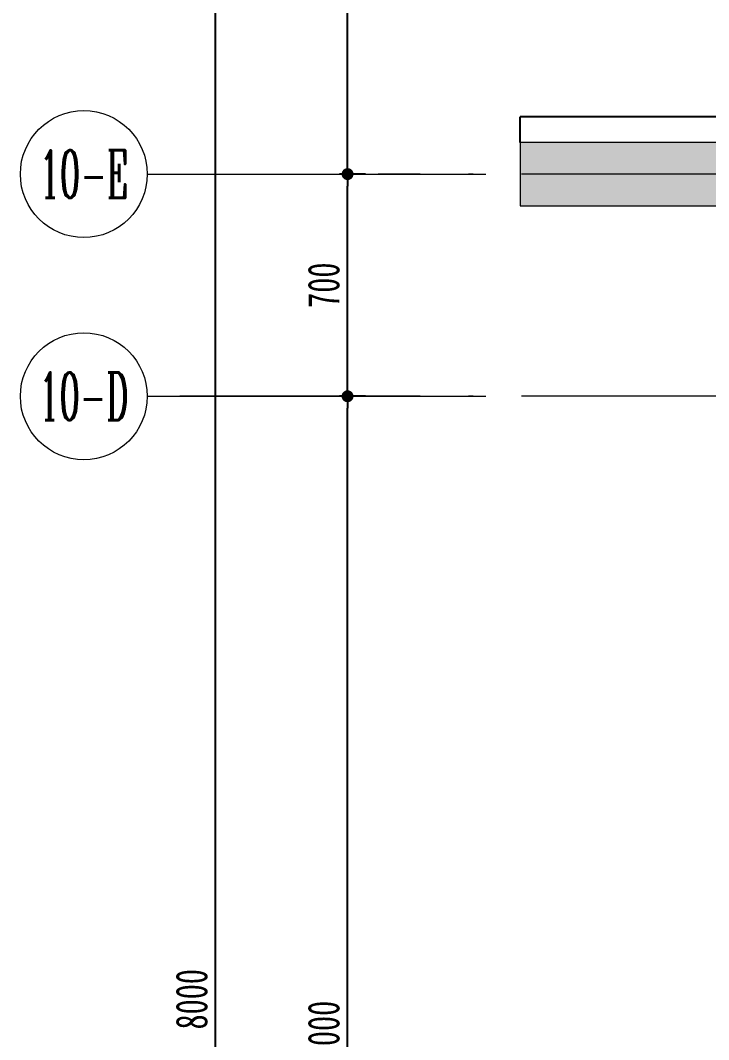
# Model space of a CAD drawing. Header units: millimetres. Extents: x 815519 to 890079, y 147095 to 251022.
# Drawn here: x 867967 to 870136, y 214390 to 217602 of the extents above; entities that cross this region are included whole.
import ezdxf
from ezdxf.enums import TextEntityAlignment as Align

# ---------------------------------------------------------------- set-up
doc = ezdxf.new("R2010")
doc.units = ezdxf.units.MM
doc.header["$LTSCALE"] = 1000
doc.linetypes.add('DOTE', pattern=[61.468, 50.8, -5.08, 0.508, -5.08])
doc.layers.get('Defpoints').update_dxf_attribs({"color": 1})
for name, color, linetype in [('A-尺寸标注', 53, 'Continuous'), ('PUB_HATCH', 8, 'Continuous'), ('SURFACE', 6, 'Continuous')]:
    doc.layers.add(name, color=color, linetype=linetype)
for name, color, linetype, lineweight in [('S-WALL', 255, 'Continuous', 0), ('S-轴号', 75, 'Continuous', 0), ('S-轴线', 149, 'DOTE', 0)]:
    doc.layers.add(name, color=color, linetype=linetype, lineweight=lineweight)
doc.styles.add('TH-STYLE1', font='', dxfattribs={"width": 0.7})
doc.styles.add('尺寸', font='ROMANC.SHX', dxfattribs={"width": 0.7})
doc.styles.get('TH-STYLE1').set_extended_font_data('STFangsong')
doc.dimstyles.new('TH-1：50', dxfattribs={"dimscale": 50, "dimtxt": 2, "dimasz": 0.75, "dimexe": 0.5, "dimexo": 0.8, "dimgap": 0.5, "dimtad": 1, "dimdec": 0, "dimrnd": 5, "dimdsep": 46, "dimtxsty": 'TH-STYLE1', "dimblk": 'DOT', "dimcen": 1, "dimdle": 0.5, "dimclrd": 53, "dimclre": 53, "dimclrt": 2, "dimadec": 0, "dimazin": 2, "dimtfac": 1, "dimtdec": 0, "dimtix": 1, "dimtmove": 2, "dimatfit": 3, "dimldrblk": 'HBA_DIMENSION_TICK-天华', "dimfxl": 3, "dimfxlon": 1, "dimarcsym": 0})

# ---------------------------------------------------------------- blocks, each defined once
blk = doc.blocks.new('_Dot')
at = {"color": 33, "linetype": 'ByBlock', "lineweight": -2}
blk.add_line((-0.5, 0), (-1, 0), dxfattribs=at)
at = {"color": 33, "linetype": 'ByBlock', "const_width": 0.5}
blk.add_lwpolyline([(-0.25, 0, 1), (0.25, 0, 1)], format="xyb", close=True, dxfattribs=at)
blk = doc.blocks.new('*D1089')
at = {"layer": 'A-尺寸标注', "color": 53, "lineweight": -2, "ltscale": 0.5, "transparency": 16777216}
for p, q in [((868732.1, 218517.5), (868557.1, 218517.5)), ((868582.1, 210555), (868582.1, 218480)), ((868732.1, 210517.5), (868557.1, 210517.5))]:
    blk.add_line(p, q, dxfattribs=at)
at = {"layer": 'Defpoints', "color": 0, "ltscale": 0.5, "transparency": 16777216}
for p in [(868582.1, 218517.5), (869564.7, 218517.5), (869564.7, 210517.5)]:
    blk.add_point(p, dxfattribs=at)
at = {"layer": 'A-尺寸标注', "color": 53, "lineweight": -2, "ltscale": 0.5, "transparency": 16777216, "xscale": 37.5, "yscale": 37.5, "zscale": 37.5}
for p, rotation in [((868582.1, 218517.5), 90), ((868582.1, 210517.5), 270)]:
    blk.add_blockref('_Dot', p, dxfattribs=dict(at, rotation=rotation))
at = {"layer": 'A-尺寸标注', "color": 2, "ltscale": 0.5, "transparency": 16777216, "insert": (868507.1, 214517.5), "char_height": 100, "attachment_point": 5, "rotation": 90, "style": 'TH-STYLE1'}
blk.add_mtext('8000', dxfattribs=at)
blk = doc.blocks.new('HBA_DIMENSION_TICK-天华')
at = {"color": 50, "linetype": 'ByBlock'}
for points in [[(-72.714, 62.307), (-54.906, 79.963), (-12, -0.037), (0, 0)], [(-72.714, -62.307), (-54.906, -79.963), (-12, 0.037), (0, 0)]]:
    blk.add_solid(points, dxfattribs=at)
blk = doc.blocks.new('*D1090')
at = {"layer": 'A-尺寸标注', "color": 53, "lineweight": -2, "ltscale": 0.5, "transparency": 16777216}
for p, q in [((869055, 218517.5), (868973.3, 218517.5)), ((868998.3, 217155), (868998.3, 218480)), ((869055, 217117.5), (868973.3, 217117.5))]:
    blk.add_line(p, q, dxfattribs=at)
at = {"layer": 'Defpoints', "color": 0, "ltscale": 0.5, "transparency": 16777216}
for p in [(868998.3, 218517.5), (869095, 218517.5), (869095, 217117.5)]:
    blk.add_point(p, dxfattribs=at)
at = {"layer": 'A-尺寸标注', "color": 53, "lineweight": -2, "ltscale": 0.5, "transparency": 16777216, "xscale": 37.5, "yscale": 37.5, "zscale": 37.5}
for p, rotation in [((868998.3, 218517.5), 90), ((868998.3, 217117.5), 270)]:
    blk.add_blockref('_Dot', p, dxfattribs=dict(at, rotation=rotation))
at = {"layer": 'A-尺寸标注', "color": 2, "ltscale": 0.5, "transparency": 16777216, "insert": (868923.3, 217817.5), "char_height": 100, "attachment_point": 5, "rotation": 90, "style": 'TH-STYLE1'}
blk.add_mtext('1400', dxfattribs=at)
blk = doc.blocks.new('*D1091')
at = {"layer": 'A-尺寸标注', "color": 53, "lineweight": -2, "ltscale": 0.5, "transparency": 16777216}
for p, q in [((869055, 217117.5), (868973.3, 217117.5)), ((868998.3, 216455), (868998.3, 217080)), ((869055, 216417.5), (868973.3, 216417.5))]:
    blk.add_line(p, q, dxfattribs=at)
at = {"layer": 'Defpoints', "color": 0, "ltscale": 0.5, "transparency": 16777216}
for p in [(868998.3, 217117.5), (869095, 217117.5), (869095, 216417.5)]:
    blk.add_point(p, dxfattribs=at)
at = {"layer": 'A-尺寸标注', "color": 53, "lineweight": -2, "ltscale": 0.5, "transparency": 16777216, "xscale": 37.5, "yscale": 37.5, "zscale": 37.5}
for p, rotation in [((868998.3, 217117.5), 90), ((868998.3, 216417.5), 270)]:
    blk.add_blockref('_Dot', p, dxfattribs=dict(at, rotation=rotation))
at = {"layer": 'A-尺寸标注', "color": 2, "ltscale": 0.5, "transparency": 16777216, "insert": (868923.3, 216767.5), "char_height": 100, "attachment_point": 5, "rotation": 90, "style": 'TH-STYLE1'}
blk.add_mtext('700', dxfattribs=at)
blk = doc.blocks.new('*D1092')
at = {"layer": 'A-尺寸标注', "color": 53, "lineweight": -2, "ltscale": 0.5, "transparency": 16777216}
for p, q in [((869055, 216417.5), (868973.3, 216417.5)), ((868998.3, 212455), (868998.3, 216380)), ((869055, 212417.5), (868973.3, 212417.5))]:
    blk.add_line(p, q, dxfattribs=at)
at = {"layer": 'Defpoints', "color": 0, "ltscale": 0.5, "transparency": 16777216}
for p in [(868998.3, 216417.5), (869095, 216417.5), (869095, 212417.5)]:
    blk.add_point(p, dxfattribs=at)
at = {"layer": 'A-尺寸标注', "color": 53, "lineweight": -2, "ltscale": 0.5, "transparency": 16777216, "xscale": 37.5, "yscale": 37.5, "zscale": 37.5}
for p, rotation in [((868998.3, 216417.5), 90), ((868998.3, 212417.5), 270)]:
    blk.add_blockref('_Dot', p, dxfattribs=dict(at, rotation=rotation))
at = {"layer": 'A-尺寸标注', "color": 2, "ltscale": 0.5, "transparency": 16777216, "insert": (868923.3, 214417.5), "char_height": 100, "attachment_point": 5, "rotation": 90, "style": 'TH-STYLE1'}
blk.add_mtext('4000', dxfattribs=at)
blk = doc.blocks.new('hl_Axis-A2')
at = {"color": 75, "ltscale": 2}
blk.add_line((16, 0), (0, 0), dxfattribs=at)
at = {"color": 75}
blk.add_circle((19, 0), 3, dxfattribs=at)
at = {"color": 2, "style": '尺寸', "width": 0.7}
blk.add_attdef('轴号', text='', height=3, dxfattribs=at).set_placement((19, 0), align=Align.MIDDLE_CENTER)

msp = doc.modelspace()

# ---------------------------------------------------------------- hatches: boundary and pattern name
at = {"layer": 'PUB_HATCH'}
msp.add_hatch(color=256, dxfattribs=at).paths.add_polyline_path([(870441.8, 215267.5), (870241.8, 215267.5), (870241.8, 217017.5), (869541.8, 217017.5), (869541.8, 217217.5), (871141.8, 217217.5), (871141.8, 217017.5), (870441.8, 217017.5)])

# ---------------------------------------------------------------- linework, layer by layer
at = {"layer": 'S-WALL'}
msp.add_lwpolyline([(870441.8, 215267.5), (870441.8, 217017.5), (871141.8, 217017.5), (871141.8, 217217.5), (870241.8, 217217.5), (869541.8, 217217.5), (869541.8, 217017.5), (870241.8, 217017.5), (870241.8, 215267.5)], close=True, dxfattribs=at)
at = {"layer": 'S-轴线', "linetype": 'DOTE', "ltscale": 0.03}
for p, q in [((880290.9, 217117.5), (869095, 217117.5)), ((880290.9, 216417.5), (868469.7, 216417.5))]:
    msp.add_line(p, q, dxfattribs=at)
at = {"layer": 'SURFACE'}
for p in [(873721.8, 217297.5), (869541.8, 217217.5)]:
    msp.add_line(p, (869541.8, 217297.5), dxfattribs=at)

# ---------------------------------------------------------------- block references
at = {"layer": 'S-轴号'}
ref = msp.add_blockref('hl_Axis-A2', (869433.7, 217117.5), dxfattribs=dict(at, xscale=66.66666666666666, yscale=66.66666666666666, zscale=66.66666666666666, rotation=180))
ref.add_attrib('轴号', '10-E', dxfattribs={"layer": '0', "color": 2, "height": 150, "style": '尺寸', "width": 0.5}).set_placement((868167.1, 217117.5), align=Align.MIDDLE_CENTER)
ref = msp.add_blockref('hl_Axis-A2', (869433.7, 216417.5), dxfattribs=dict(at, xscale=66.66666666666666, yscale=66.66666666666666, zscale=66.66666666666666, rotation=180))
ref.add_attrib('轴号', '10-D', dxfattribs={"layer": '0', "color": 2, "height": 150, "style": '尺寸', "width": 0.5}).set_placement((868167.1, 216417.5), align=Align.MIDDLE_CENTER)

# ---------------------------------------------------------------- dimensions: what is measured, and where the dimension line sits
at = {"layer": 'A-尺寸标注', "ltscale": 0.5}
for p1, p2, distance, picture, middle in [((869564.7, 210517.5), (869564.7, 218517.5), 982.5, '*D1089', (868507.1, 214517.5)), ((869095, 217117.5), (869095, 218517.5), 96.7, '*D1090', (868923.3, 217817.5)), ((869095, 216417.5), (869095, 217117.5), 96.7, '*D1091', (868923.3, 216767.5)), ((869095, 212417.5), (869095, 216417.5), 96.7, '*D1092', (868923.3, 214417.5))]:
    dim = msp.add_aligned_dim(p1=p1, p2=p2, distance=distance, dimstyle='TH-1：50', dxfattribs=at)
    dim.commit()
    dim.dimension.update_dxf_attribs({"geometry": picture, "text_midpoint": middle})

doc.saveas('drawing.dxf')
